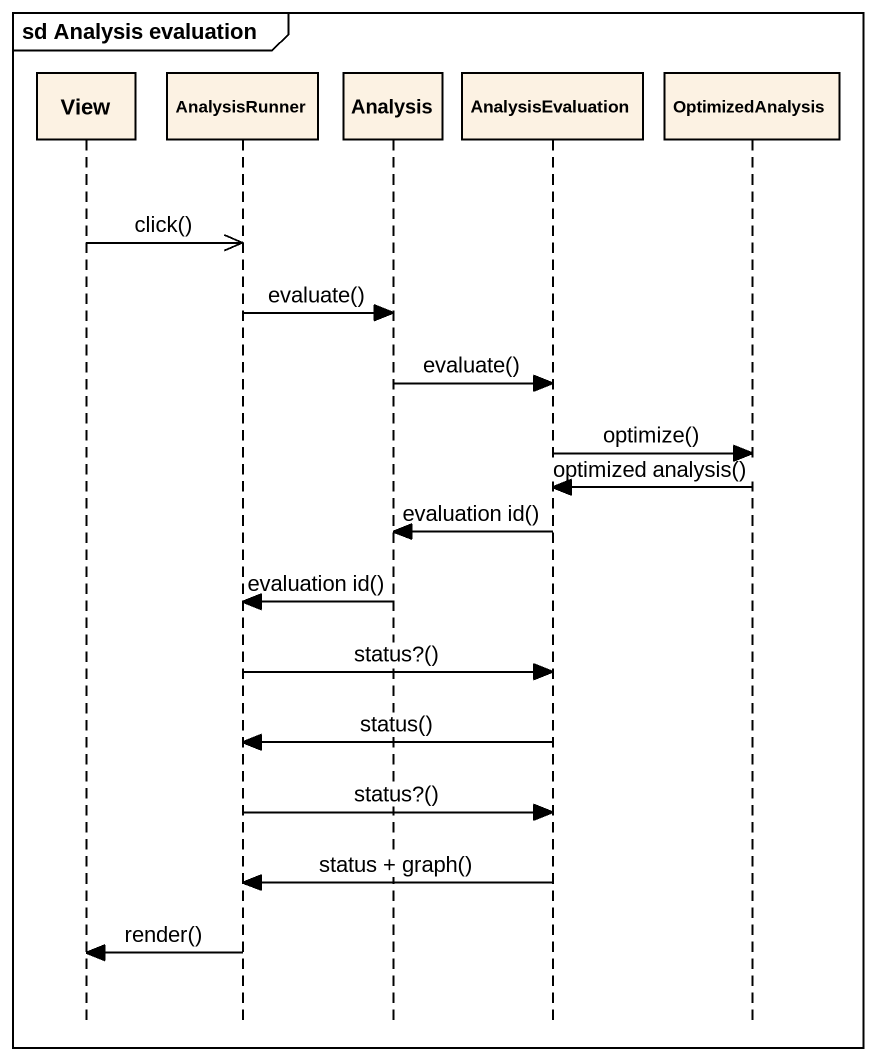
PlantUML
@startuml
mainframe sd Analysis evaluation
hide footbox
participant View
participant AnalysisRunner
participant Analysis
participant AnalysisEvaluation
participant OptimizedAnalysis

View ->> AnalysisRunner : click()
AnalysisRunner -> Analysis : evaluate()
Analysis -> AnalysisEvaluation : evaluate()
AnalysisEvaluation -> OptimizedAnalysis : optimize()
OptimizedAnalysis -> AnalysisEvaluation : optimized analysis()
AnalysisEvaluation -> Analysis : evaluation id()
Analysis -> AnalysisRunner : evaluation id()
AnalysisRunner -> AnalysisEvaluation : status?()
AnalysisEvaluation -> AnalysisRunner : status()
AnalysisRunner -> AnalysisEvaluation : status?()
AnalysisEvaluation -> AnalysisRunner : status + graph()
AnalysisRunner -> View : render()
@enduml
